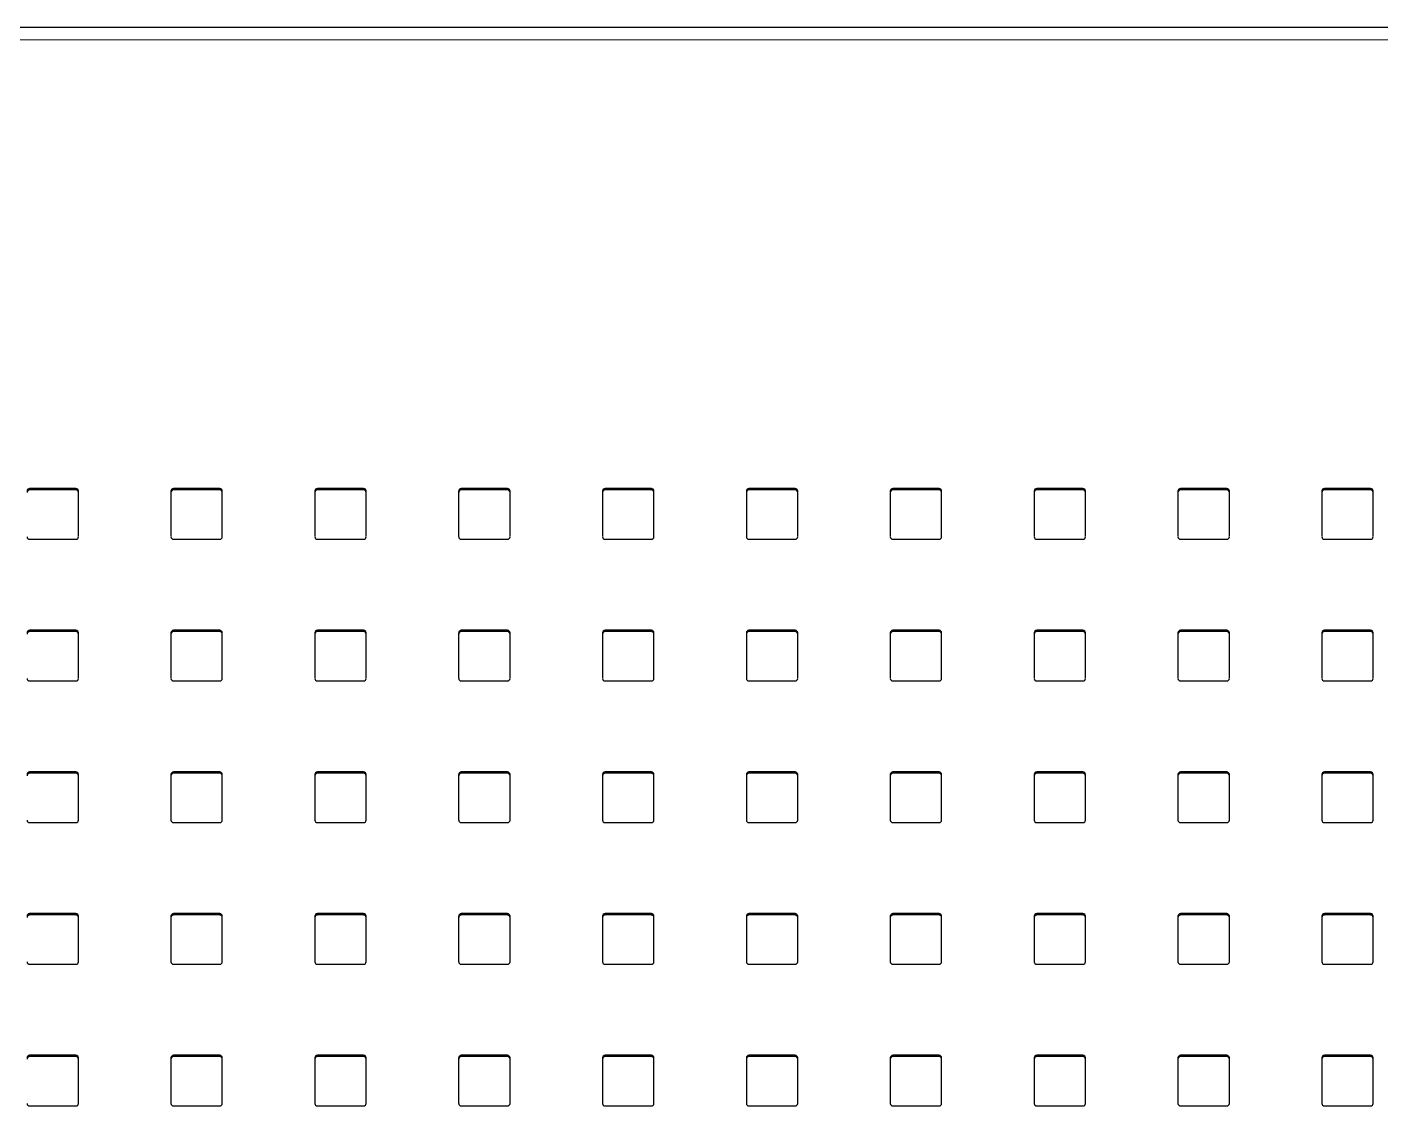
# Model space of a CAD drawing. Header units: millimetres. Extents: x -218071 to -203542, y 15363 to 51382.
# Drawn here: x -217641.41 to -217615.06, y 50977.39 to 50998.39 of the extents above; entities that cross this region are included whole.
import ezdxf

# ---------------------------------------------------------------- set-up
doc = ezdxf.new("R2010")
doc.units = ezdxf.units.MM
doc.header["$LTSCALE"] = 4
doc.layers.add('TPF-EQUIPEMENT', color=7, linetype='Continuous')

msp = doc.modelspace()

# ---------------------------------------------------------------- linework, layer by layer
at = {"layer": 'TPF-EQUIPEMENT', "color": 7, "linetype": 'Continuous', "lineweight": 25, "transparency": 33554671}
for p, q in [((-217721.206, 50998.392), (-217527.006, 50998.392)), ((-217640.456, 50989.41), (-217641.356, 50989.41)), ((-217640.456, 50989.383), (-217641.356, 50989.383)), ((-217640.406, 50988.474), (-217640.406, 50989.36)), ((-217638.606, 50989.36), (-217638.606, 50988.474)), ((-217637.656, 50989.41), (-217638.556, 50989.41)), ((-217637.656, 50989.383), (-217638.556, 50989.383)), ((-217637.606, 50988.474), (-217637.606, 50989.36)), ((-217635.806, 50989.36), (-217635.806, 50988.474)), ((-217634.856, 50989.41), (-217635.756, 50989.41)), ((-217634.856, 50989.383), (-217635.756, 50989.383)), ((-217634.806, 50988.474), (-217634.806, 50989.36)), ((-217633.006, 50989.36), (-217633.006, 50988.474)), ((-217632.056, 50989.41), (-217632.956, 50989.41)), ((-217632.056, 50989.383), (-217632.956, 50989.383)), ((-217632.006, 50988.474), (-217632.006, 50989.36)), ((-217630.206, 50989.36), (-217630.206, 50988.474)), ((-217629.256, 50989.41), (-217630.156, 50989.41)), ((-217629.256, 50989.383), (-217630.156, 50989.383)), ((-217629.206, 50988.474), (-217629.206, 50989.36)), ((-217627.406, 50989.36), (-217627.406, 50988.474)), ((-217626.456, 50989.41), (-217627.356, 50989.41)), ((-217626.456, 50989.383), (-217627.356, 50989.383)), ((-217626.406, 50988.474), (-217626.406, 50989.36)), ((-217624.606, 50989.36), (-217624.606, 50988.474)), ((-217623.656, 50989.41), (-217624.556, 50989.41)), ((-217623.656, 50989.383), (-217624.556, 50989.383)), ((-217623.606, 50988.474), (-217623.606, 50989.36)), ((-217621.806, 50989.36), (-217621.806, 50988.474)), ((-217620.856, 50989.41), (-217621.756, 50989.41)), ((-217620.856, 50989.383), (-217621.756, 50989.383)), ((-217620.806, 50988.474), (-217620.806, 50989.36)), ((-217619.006, 50989.36), (-217619.006, 50988.474)), ((-217618.056, 50989.41), (-217618.956, 50989.41)), ((-217618.056, 50989.383), (-217618.956, 50989.383)), ((-217618.006, 50988.474), (-217618.006, 50989.36)), ((-217616.206, 50989.36), (-217616.206, 50988.474)), ((-217615.256, 50989.41), (-217616.156, 50989.41)), ((-217615.256, 50989.383), (-217616.156, 50989.383)), ((-217615.206, 50988.474), (-217615.206, 50989.36)), ((-217641.356, 50988.425), (-217640.456, 50988.425)), ((-217638.556, 50988.425), (-217637.656, 50988.425)), ((-217635.756, 50988.425), (-217634.856, 50988.425)), ((-217632.956, 50988.425), (-217632.056, 50988.425)), ((-217630.156, 50988.425), (-217629.256, 50988.425)), ((-217627.356, 50988.425), (-217626.456, 50988.425)), ((-217624.556, 50988.425), (-217623.656, 50988.425)), ((-217621.756, 50988.425), (-217620.856, 50988.425)), ((-217618.956, 50988.425), (-217618.056, 50988.425)), ((-217616.156, 50988.425), (-217615.256, 50988.425)), ((-217640.456, 50986.652), (-217641.356, 50986.652)), ((-217640.456, 50986.626), (-217641.356, 50986.626)), ((-217640.406, 50985.717), (-217640.406, 50986.603)), ((-217638.606, 50986.603), (-217638.606, 50985.717)), ((-217637.656, 50986.652), (-217638.556, 50986.652)), ((-217637.656, 50986.626), (-217638.556, 50986.626)), ((-217637.606, 50985.717), (-217637.606, 50986.603)), ((-217635.806, 50986.603), (-217635.806, 50985.717)), ((-217634.856, 50986.652), (-217635.756, 50986.652)), ((-217634.856, 50986.626), (-217635.756, 50986.626)), ((-217634.806, 50985.717), (-217634.806, 50986.603)), ((-217633.006, 50986.603), (-217633.006, 50985.717)), ((-217632.056, 50986.652), (-217632.956, 50986.652)), ((-217632.056, 50986.626), (-217632.956, 50986.626)), ((-217632.006, 50985.717), (-217632.006, 50986.603)), ((-217630.206, 50986.603), (-217630.206, 50985.717)), ((-217629.256, 50986.652), (-217630.156, 50986.652)), ((-217629.256, 50986.626), (-217630.156, 50986.626)), ((-217629.206, 50985.717), (-217629.206, 50986.603)), ((-217627.406, 50986.603), (-217627.406, 50985.717)), ((-217626.456, 50986.652), (-217627.356, 50986.652)), ((-217626.456, 50986.626), (-217627.356, 50986.626)), ((-217626.406, 50985.717), (-217626.406, 50986.603)), ((-217624.606, 50986.603), (-217624.606, 50985.717)), ((-217623.656, 50986.652), (-217624.556, 50986.652)), ((-217623.656, 50986.626), (-217624.556, 50986.626)), ((-217623.606, 50985.717), (-217623.606, 50986.603)), ((-217621.806, 50986.603), (-217621.806, 50985.717)), ((-217620.856, 50986.652), (-217621.756, 50986.652)), ((-217620.856, 50986.626), (-217621.756, 50986.626)), ((-217620.806, 50985.717), (-217620.806, 50986.603)), ((-217619.006, 50986.603), (-217619.006, 50985.717)), ((-217618.056, 50986.652), (-217618.956, 50986.652)), ((-217618.056, 50986.626), (-217618.956, 50986.626)), ((-217618.006, 50985.717), (-217618.006, 50986.603)), ((-217616.206, 50986.603), (-217616.206, 50985.717)), ((-217615.256, 50986.652), (-217616.156, 50986.652)), ((-217615.256, 50986.626), (-217616.156, 50986.626)), ((-217615.206, 50985.717), (-217615.206, 50986.603)), ((-217641.356, 50985.667), (-217640.456, 50985.667)), ((-217638.556, 50985.667), (-217637.656, 50985.667)), ((-217635.756, 50985.667), (-217634.856, 50985.667)), ((-217632.956, 50985.667), (-217632.056, 50985.667)), ((-217630.156, 50985.667), (-217629.256, 50985.667)), ((-217627.356, 50985.667), (-217626.456, 50985.667)), ((-217624.556, 50985.667), (-217623.656, 50985.667)), ((-217621.756, 50985.667), (-217620.856, 50985.667)), ((-217618.956, 50985.667), (-217618.056, 50985.667)), ((-217616.156, 50985.667), (-217615.256, 50985.667)), ((-217640.456, 50983.895), (-217641.356, 50983.895)), ((-217640.456, 50983.869), (-217641.356, 50983.869)), ((-217640.406, 50982.959), (-217640.406, 50983.845)), ((-217638.606, 50983.845), (-217638.606, 50982.959)), ((-217637.656, 50983.895), (-217638.556, 50983.895)), ((-217637.656, 50983.869), (-217638.556, 50983.869)), ((-217637.606, 50982.959), (-217637.606, 50983.845)), ((-217635.806, 50983.845), (-217635.806, 50982.959)), ((-217634.856, 50983.895), (-217635.756, 50983.895)), ((-217634.856, 50983.869), (-217635.756, 50983.869)), ((-217634.806, 50982.959), (-217634.806, 50983.845)), ((-217633.006, 50983.845), (-217633.006, 50982.959)), ((-217632.056, 50983.895), (-217632.956, 50983.895)), ((-217632.056, 50983.869), (-217632.956, 50983.869)), ((-217632.006, 50982.959), (-217632.006, 50983.845)), ((-217630.206, 50983.845), (-217630.206, 50982.959)), ((-217629.256, 50983.895), (-217630.156, 50983.895)), ((-217629.256, 50983.869), (-217630.156, 50983.869)), ((-217629.206, 50982.959), (-217629.206, 50983.845)), ((-217627.406, 50983.845), (-217627.406, 50982.959)), ((-217626.456, 50983.895), (-217627.356, 50983.895)), ((-217626.456, 50983.869), (-217627.356, 50983.869)), ((-217626.406, 50982.959), (-217626.406, 50983.845)), ((-217624.606, 50983.845), (-217624.606, 50982.959)), ((-217623.656, 50983.895), (-217624.556, 50983.895)), ((-217623.656, 50983.869), (-217624.556, 50983.869)), ((-217623.606, 50982.959), (-217623.606, 50983.845)), ((-217621.806, 50983.845), (-217621.806, 50982.959)), ((-217620.856, 50983.895), (-217621.756, 50983.895)), ((-217620.856, 50983.869), (-217621.756, 50983.869)), ((-217620.806, 50982.959), (-217620.806, 50983.845)), ((-217619.006, 50983.845), (-217619.006, 50982.959)), ((-217618.056, 50983.895), (-217618.956, 50983.895)), ((-217618.056, 50983.869), (-217618.956, 50983.869)), ((-217618.006, 50982.959), (-217618.006, 50983.845)), ((-217616.206, 50983.845), (-217616.206, 50982.959)), ((-217615.256, 50983.895), (-217616.156, 50983.895)), ((-217615.256, 50983.869), (-217616.156, 50983.869)), ((-217615.206, 50982.959), (-217615.206, 50983.845)), ((-217641.356, 50982.91), (-217640.456, 50982.91)), ((-217638.556, 50982.91), (-217637.656, 50982.91)), ((-217635.756, 50982.91), (-217634.856, 50982.91)), ((-217632.956, 50982.91), (-217632.056, 50982.91)), ((-217630.156, 50982.91), (-217629.256, 50982.91)), ((-217627.356, 50982.91), (-217626.456, 50982.91)), ((-217624.556, 50982.91), (-217623.656, 50982.91)), ((-217621.756, 50982.91), (-217620.856, 50982.91)), ((-217618.956, 50982.91), (-217618.056, 50982.91)), ((-217616.156, 50982.91), (-217615.256, 50982.91)), ((-217640.456, 50981.137), (-217641.356, 50981.137)), ((-217640.456, 50981.111), (-217641.356, 50981.111)), ((-217640.406, 50980.202), (-217640.406, 50981.088)), ((-217638.606, 50981.088), (-217638.606, 50980.202)), ((-217637.656, 50981.137), (-217638.556, 50981.137)), ((-217637.656, 50981.111), (-217638.556, 50981.111)), ((-217637.606, 50980.202), (-217637.606, 50981.088)), ((-217635.806, 50981.088), (-217635.806, 50980.202)), ((-217634.856, 50981.137), (-217635.756, 50981.137)), ((-217634.856, 50981.111), (-217635.756, 50981.111)), ((-217634.806, 50980.202), (-217634.806, 50981.088)), ((-217633.006, 50981.088), (-217633.006, 50980.202)), ((-217632.056, 50981.137), (-217632.956, 50981.137)), ((-217632.056, 50981.111), (-217632.956, 50981.111)), ((-217632.006, 50980.202), (-217632.006, 50981.088)), ((-217630.206, 50981.088), (-217630.206, 50980.202)), ((-217629.256, 50981.137), (-217630.156, 50981.137)), ((-217629.256, 50981.111), (-217630.156, 50981.111)), ((-217629.206, 50980.202), (-217629.206, 50981.088)), ((-217627.406, 50981.088), (-217627.406, 50980.202)), ((-217626.456, 50981.137), (-217627.356, 50981.137)), ((-217626.456, 50981.111), (-217627.356, 50981.111)), ((-217626.406, 50980.202), (-217626.406, 50981.088)), ((-217624.606, 50981.088), (-217624.606, 50980.202)), ((-217623.656, 50981.137), (-217624.556, 50981.137)), ((-217623.656, 50981.111), (-217624.556, 50981.111)), ((-217623.606, 50980.202), (-217623.606, 50981.088)), ((-217621.806, 50981.088), (-217621.806, 50980.202)), ((-217620.856, 50981.137), (-217621.756, 50981.137)), ((-217620.856, 50981.111), (-217621.756, 50981.111)), ((-217620.806, 50980.202), (-217620.806, 50981.088)), ((-217619.006, 50981.088), (-217619.006, 50980.202)), ((-217618.056, 50981.137), (-217618.956, 50981.137)), ((-217618.056, 50981.111), (-217618.956, 50981.111)), ((-217618.006, 50980.202), (-217618.006, 50981.088)), ((-217616.206, 50981.088), (-217616.206, 50980.202)), ((-217615.256, 50981.137), (-217616.156, 50981.137)), ((-217615.256, 50981.111), (-217616.156, 50981.111)), ((-217615.206, 50980.202), (-217615.206, 50981.088)), ((-217641.356, 50980.152), (-217640.456, 50980.152)), ((-217638.556, 50980.152), (-217637.656, 50980.152)), ((-217635.756, 50980.152), (-217634.856, 50980.152)), ((-217632.956, 50980.152), (-217632.056, 50980.152)), ((-217630.156, 50980.152), (-217629.256, 50980.152)), ((-217627.356, 50980.152), (-217626.456, 50980.152)), ((-217624.556, 50980.152), (-217623.656, 50980.152)), ((-217621.756, 50980.152), (-217620.856, 50980.152)), ((-217618.956, 50980.152), (-217618.056, 50980.152)), ((-217616.156, 50980.152), (-217615.256, 50980.152)), ((-217640.456, 50978.38), (-217641.356, 50978.38)), ((-217640.456, 50978.354), (-217641.356, 50978.354)), ((-217640.406, 50977.444), (-217640.406, 50978.33)), ((-217638.606, 50978.33), (-217638.606, 50977.444)), ((-217637.656, 50978.38), (-217638.556, 50978.38)), ((-217637.656, 50978.354), (-217638.556, 50978.354)), ((-217637.606, 50977.444), (-217637.606, 50978.33)), ((-217635.806, 50978.33), (-217635.806, 50977.444)), ((-217634.856, 50978.38), (-217635.756, 50978.38)), ((-217634.856, 50978.354), (-217635.756, 50978.354)), ((-217634.806, 50977.444), (-217634.806, 50978.33)), ((-217633.006, 50978.33), (-217633.006, 50977.444)), ((-217632.056, 50978.38), (-217632.956, 50978.38)), ((-217632.056, 50978.354), (-217632.956, 50978.354)), ((-217632.006, 50977.444), (-217632.006, 50978.33)), ((-217630.206, 50978.33), (-217630.206, 50977.444)), ((-217629.256, 50978.38), (-217630.156, 50978.38)), ((-217629.256, 50978.354), (-217630.156, 50978.354)), ((-217629.206, 50977.444), (-217629.206, 50978.33)), ((-217627.406, 50978.33), (-217627.406, 50977.444)), ((-217626.456, 50978.38), (-217627.356, 50978.38)), ((-217626.456, 50978.354), (-217627.356, 50978.354)), ((-217626.406, 50977.444), (-217626.406, 50978.33)), ((-217624.606, 50978.33), (-217624.606, 50977.444)), ((-217623.656, 50978.38), (-217624.556, 50978.38)), ((-217623.656, 50978.354), (-217624.556, 50978.354)), ((-217623.606, 50977.444), (-217623.606, 50978.33)), ((-217621.806, 50978.33), (-217621.806, 50977.444)), ((-217620.856, 50978.38), (-217621.756, 50978.38)), ((-217620.856, 50978.354), (-217621.756, 50978.354)), ((-217620.806, 50977.444), (-217620.806, 50978.33)), ((-217619.006, 50978.33), (-217619.006, 50977.444)), ((-217618.056, 50978.38), (-217618.956, 50978.38)), ((-217618.056, 50978.354), (-217618.956, 50978.354)), ((-217618.006, 50977.444), (-217618.006, 50978.33)), ((-217616.206, 50978.33), (-217616.206, 50977.444)), ((-217615.256, 50978.38), (-217616.156, 50978.38)), ((-217615.256, 50978.354), (-217616.156, 50978.354)), ((-217615.206, 50977.444), (-217615.206, 50978.33)), ((-217641.356, 50977.395), (-217640.456, 50977.395)), ((-217638.556, 50977.395), (-217637.656, 50977.395)), ((-217635.756, 50977.395), (-217634.856, 50977.395)), ((-217632.956, 50977.395), (-217632.056, 50977.395)), ((-217630.156, 50977.395), (-217629.256, 50977.395)), ((-217627.356, 50977.395), (-217626.456, 50977.395)), ((-217624.556, 50977.395), (-217623.656, 50977.395)), ((-217621.756, 50977.395), (-217620.856, 50977.395)), ((-217618.956, 50977.395), (-217618.056, 50977.395)), ((-217616.156, 50977.395), (-217615.256, 50977.395))]:
    msp.add_line(p, q, dxfattribs=at)
at = {"layer": 'TPF-EQUIPEMENT', "color": 8, "linetype": 'Continuous', "lineweight": 18, "transparency": 33554671}
for p, q in [((-217721.206, 50998.144), (-217527.006, 50998.144)), ((-217641.356, 50989.383), (-217641.356, 50989.41)), ((-217640.456, 50989.383), (-217640.456, 50989.41)), ((-217638.556, 50989.383), (-217638.556, 50989.41)), ((-217637.656, 50989.383), (-217637.656, 50989.41)), ((-217635.756, 50989.383), (-217635.756, 50989.41)), ((-217634.856, 50989.383), (-217634.856, 50989.41)), ((-217632.956, 50989.383), (-217632.956, 50989.41)), ((-217632.056, 50989.383), (-217632.056, 50989.41)), ((-217630.156, 50989.383), (-217630.156, 50989.41)), ((-217629.256, 50989.383), (-217629.256, 50989.41)), ((-217627.356, 50989.383), (-217627.356, 50989.41)), ((-217626.456, 50989.383), (-217626.456, 50989.41)), ((-217624.556, 50989.383), (-217624.556, 50989.41)), ((-217623.656, 50989.383), (-217623.656, 50989.41)), ((-217621.756, 50989.383), (-217621.756, 50989.41)), ((-217620.856, 50989.383), (-217620.856, 50989.41)), ((-217618.956, 50989.383), (-217618.956, 50989.41)), ((-217618.056, 50989.383), (-217618.056, 50989.41)), ((-217616.156, 50989.383), (-217616.156, 50989.41)), ((-217615.256, 50989.383), (-217615.256, 50989.41)), ((-217641.356, 50986.626), (-217641.356, 50986.652)), ((-217640.456, 50986.626), (-217640.456, 50986.652)), ((-217638.556, 50986.626), (-217638.556, 50986.652)), ((-217637.656, 50986.626), (-217637.656, 50986.652)), ((-217635.756, 50986.626), (-217635.756, 50986.652)), ((-217634.856, 50986.626), (-217634.856, 50986.652)), ((-217632.956, 50986.626), (-217632.956, 50986.652)), ((-217632.056, 50986.626), (-217632.056, 50986.652)), ((-217630.156, 50986.626), (-217630.156, 50986.652)), ((-217629.256, 50986.626), (-217629.256, 50986.652)), ((-217627.356, 50986.626), (-217627.356, 50986.652)), ((-217626.456, 50986.626), (-217626.456, 50986.652)), ((-217624.556, 50986.626), (-217624.556, 50986.652)), ((-217623.656, 50986.626), (-217623.656, 50986.652)), ((-217621.756, 50986.626), (-217621.756, 50986.652)), ((-217620.856, 50986.626), (-217620.856, 50986.652)), ((-217618.956, 50986.626), (-217618.956, 50986.652)), ((-217618.056, 50986.626), (-217618.056, 50986.652)), ((-217616.156, 50986.626), (-217616.156, 50986.652)), ((-217615.256, 50986.626), (-217615.256, 50986.652)), ((-217641.356, 50983.869), (-217641.356, 50983.895)), ((-217640.456, 50983.869), (-217640.456, 50983.895)), ((-217638.556, 50983.869), (-217638.556, 50983.895)), ((-217637.656, 50983.869), (-217637.656, 50983.895)), ((-217635.756, 50983.869), (-217635.756, 50983.895)), ((-217634.856, 50983.869), (-217634.856, 50983.895)), ((-217632.956, 50983.869), (-217632.956, 50983.895)), ((-217632.056, 50983.869), (-217632.056, 50983.895)), ((-217630.156, 50983.869), (-217630.156, 50983.895)), ((-217629.256, 50983.869), (-217629.256, 50983.895)), ((-217627.356, 50983.869), (-217627.356, 50983.895)), ((-217626.456, 50983.869), (-217626.456, 50983.895)), ((-217624.556, 50983.869), (-217624.556, 50983.895)), ((-217623.656, 50983.869), (-217623.656, 50983.895)), ((-217621.756, 50983.869), (-217621.756, 50983.895)), ((-217620.856, 50983.869), (-217620.856, 50983.895)), ((-217618.956, 50983.869), (-217618.956, 50983.895)), ((-217618.056, 50983.869), (-217618.056, 50983.895)), ((-217616.156, 50983.869), (-217616.156, 50983.895)), ((-217615.256, 50983.869), (-217615.256, 50983.895)), ((-217641.356, 50981.111), (-217641.356, 50981.137)), ((-217640.456, 50981.111), (-217640.456, 50981.137)), ((-217638.556, 50981.111), (-217638.556, 50981.137)), ((-217637.656, 50981.111), (-217637.656, 50981.137)), ((-217635.756, 50981.111), (-217635.756, 50981.137)), ((-217634.856, 50981.111), (-217634.856, 50981.137)), ((-217632.956, 50981.111), (-217632.956, 50981.137)), ((-217632.056, 50981.111), (-217632.056, 50981.137)), ((-217630.156, 50981.111), (-217630.156, 50981.137)), ((-217629.256, 50981.111), (-217629.256, 50981.137)), ((-217627.356, 50981.111), (-217627.356, 50981.137)), ((-217626.456, 50981.111), (-217626.456, 50981.137)), ((-217624.556, 50981.111), (-217624.556, 50981.137)), ((-217623.656, 50981.111), (-217623.656, 50981.137)), ((-217621.756, 50981.111), (-217621.756, 50981.137)), ((-217620.856, 50981.111), (-217620.856, 50981.137)), ((-217618.956, 50981.111), (-217618.956, 50981.137)), ((-217618.056, 50981.111), (-217618.056, 50981.137)), ((-217616.156, 50981.111), (-217616.156, 50981.137)), ((-217615.256, 50981.111), (-217615.256, 50981.137)), ((-217641.356, 50978.354), (-217641.356, 50978.38)), ((-217640.456, 50978.354), (-217640.456, 50978.38)), ((-217638.556, 50978.354), (-217638.556, 50978.38)), ((-217637.656, 50978.354), (-217637.656, 50978.38)), ((-217635.756, 50978.354), (-217635.756, 50978.38)), ((-217634.856, 50978.354), (-217634.856, 50978.38)), ((-217632.956, 50978.354), (-217632.956, 50978.38)), ((-217632.056, 50978.354), (-217632.056, 50978.38)), ((-217630.156, 50978.354), (-217630.156, 50978.38)), ((-217629.256, 50978.354), (-217629.256, 50978.38)), ((-217627.356, 50978.354), (-217627.356, 50978.38)), ((-217626.456, 50978.354), (-217626.456, 50978.38)), ((-217624.556, 50978.354), (-217624.556, 50978.38)), ((-217623.656, 50978.354), (-217623.656, 50978.38)), ((-217621.756, 50978.354), (-217621.756, 50978.38)), ((-217620.856, 50978.354), (-217620.856, 50978.38)), ((-217618.956, 50978.354), (-217618.956, 50978.38)), ((-217618.056, 50978.354), (-217618.056, 50978.38)), ((-217616.156, 50978.354), (-217616.156, 50978.38)), ((-217615.256, 50978.354), (-217615.256, 50978.38))]:
    msp.add_line(p, q, dxfattribs=at)
at = {"layer": 'TPF-EQUIPEMENT', "color": 7, "linetype": 'Continuous', "lineweight": 25, "transparency": 33554671}
for centre, start, end in [((-217641.356, 50989.36), 89.5648, 179.5581), ((-217641.356, 50989.334), 89.5648, 179.5581), ((-217640.456, 50989.36), 0.4419, 90.4352), ((-217640.456, 50989.334), 0.4419, 90.4352), ((-217638.556, 50989.36), 89.5648, 179.5581), ((-217638.556, 50989.334), 89.5648, 179.5581), ((-217637.656, 50989.36), 0.4419, 90.4352), ((-217637.656, 50989.334), 0.4419, 90.4352), ((-217635.756, 50989.36), 89.5648, 179.5581), ((-217635.756, 50989.334), 89.5648, 179.5581), ((-217634.856, 50989.36), 0.4419, 90.4352), ((-217634.856, 50989.334), 0.4419, 90.4352), ((-217632.956, 50989.36), 89.5648, 179.5581), ((-217632.956, 50989.334), 89.5648, 179.5581), ((-217632.056, 50989.36), 0.4419, 90.4352), ((-217632.056, 50989.334), 0.4419, 90.4352), ((-217630.156, 50989.36), 89.5648, 179.5581), ((-217630.156, 50989.334), 89.5648, 179.5581), ((-217629.256, 50989.36), 0.4419, 90.4352), ((-217629.256, 50989.334), 0.4419, 90.4352), ((-217627.356, 50989.36), 89.5648, 179.5581), ((-217627.356, 50989.334), 89.5648, 179.5581), ((-217626.456, 50989.36), 0.4419, 90.4352), ((-217626.456, 50989.334), 0.4419, 90.4352), ((-217624.556, 50989.36), 89.5648, 179.5581), ((-217624.556, 50989.334), 89.5648, 179.5581), ((-217623.656, 50989.36), 0.4419, 90.4352), ((-217623.656, 50989.334), 0.4419, 90.4352), ((-217621.756, 50989.36), 89.5648, 179.5581), ((-217621.756, 50989.334), 89.5648, 179.5581), ((-217620.856, 50989.36), 0.4419, 90.4352), ((-217620.856, 50989.334), 0.4419, 90.4352), ((-217618.956, 50989.36), 89.5648, 179.5581), ((-217618.956, 50989.334), 89.5648, 179.5581), ((-217618.056, 50989.36), 0.4419, 90.4352), ((-217618.056, 50989.334), 0.4419, 90.4352), ((-217616.156, 50989.36), 89.5648, 179.5581), ((-217616.156, 50989.334), 89.5648, 179.5581), ((-217615.256, 50989.36), 0.4419, 90.4352), ((-217615.256, 50989.334), 0.4419, 90.4352), ((-217641.356, 50988.474), 180.4419, 270.4352), ((-217640.456, 50988.474), 269.5648, 359.5581), ((-217638.556, 50988.474), 180.4419, 270.4352), ((-217637.656, 50988.474), 269.5648, 359.5581), ((-217635.756, 50988.474), 180.4419, 270.4352), ((-217634.856, 50988.474), 269.5648, 359.5581), ((-217632.956, 50988.474), 180.4419, 270.4352), ((-217632.056, 50988.474), 269.5648, 359.5581), ((-217630.156, 50988.474), 180.4419, 270.4352), ((-217629.256, 50988.474), 269.5648, 359.5581), ((-217627.356, 50988.474), 180.4419, 270.4352), ((-217626.456, 50988.474), 269.5648, 359.5581), ((-217624.556, 50988.474), 180.4419, 270.4352), ((-217623.656, 50988.474), 269.5648, 359.5581), ((-217621.756, 50988.474), 180.4419, 270.4352), ((-217620.856, 50988.474), 269.5648, 359.5581), ((-217618.956, 50988.474), 180.4419, 270.4352), ((-217618.056, 50988.474), 269.5648, 359.5581), ((-217616.156, 50988.474), 180.4419, 270.4352), ((-217615.256, 50988.474), 269.5648, 359.5581), ((-217641.356, 50986.602), 89.5648, 179.5581), ((-217641.356, 50986.576), 89.5648, 179.5581), ((-217640.456, 50986.602), 0.4419, 90.4352), ((-217640.456, 50986.576), 0.4419, 90.4352), ((-217638.556, 50986.602), 89.5648, 179.5581), ((-217638.556, 50986.576), 89.5648, 179.5581), ((-217637.656, 50986.602), 0.4419, 90.4352), ((-217637.656, 50986.576), 0.4419, 90.4352), ((-217635.756, 50986.602), 89.5648, 179.5581), ((-217635.756, 50986.576), 89.5648, 179.5581), ((-217634.856, 50986.602), 0.4419, 90.4352), ((-217634.856, 50986.576), 0.4419, 90.4352), ((-217632.956, 50986.602), 89.5648, 179.5581), ((-217632.956, 50986.576), 89.5648, 179.5581), ((-217632.056, 50986.602), 0.4419, 90.4352), ((-217632.056, 50986.576), 0.4419, 90.4352), ((-217630.156, 50986.602), 89.5648, 179.5581), ((-217630.156, 50986.576), 89.5648, 179.5581), ((-217629.256, 50986.602), 0.4419, 90.4352), ((-217629.256, 50986.576), 0.4419, 90.4352), ((-217627.356, 50986.602), 89.5648, 179.5581), ((-217627.356, 50986.576), 89.5648, 179.5581), ((-217626.456, 50986.602), 0.4419, 90.4352), ((-217626.456, 50986.576), 0.4419, 90.4352), ((-217624.556, 50986.602), 89.5648, 179.5581), ((-217624.556, 50986.576), 89.5648, 179.5581), ((-217623.656, 50986.602), 0.4419, 90.4352), ((-217623.656, 50986.576), 0.4419, 90.4352), ((-217621.756, 50986.602), 89.5648, 179.5581), ((-217621.756, 50986.576), 89.5648, 179.5581), ((-217620.856, 50986.602), 0.4419, 90.4352), ((-217620.856, 50986.576), 0.4419, 90.4352), ((-217618.956, 50986.602), 89.5648, 179.5581), ((-217618.956, 50986.576), 89.5648, 179.5581), ((-217618.056, 50986.602), 0.4419, 90.4352), ((-217618.056, 50986.576), 0.4419, 90.4352), ((-217616.156, 50986.602), 89.5648, 179.5581), ((-217616.156, 50986.576), 89.5648, 179.5581), ((-217615.256, 50986.602), 0.4419, 90.4352), ((-217615.256, 50986.576), 0.4419, 90.4352), ((-217641.356, 50985.717), 180.4419, 270.4352), ((-217640.456, 50985.717), 269.5648, 359.5581), ((-217638.556, 50985.717), 180.4419, 270.4352), ((-217637.656, 50985.717), 269.5648, 359.5581), ((-217635.756, 50985.717), 180.4419, 270.4352), ((-217634.856, 50985.717), 269.5648, 359.5581), ((-217632.956, 50985.717), 180.4419, 270.4352), ((-217632.056, 50985.717), 269.5648, 359.5581), ((-217630.156, 50985.717), 180.4419, 270.4352), ((-217629.256, 50985.717), 269.5648, 359.5581), ((-217627.356, 50985.717), 180.4419, 270.4352), ((-217626.456, 50985.717), 269.5648, 359.5581), ((-217624.556, 50985.717), 180.4419, 270.4352), ((-217623.656, 50985.717), 269.5648, 359.5581), ((-217621.756, 50985.717), 180.4419, 270.4352), ((-217620.856, 50985.717), 269.5648, 359.5581), ((-217618.956, 50985.717), 180.4419, 270.4352), ((-217618.056, 50985.717), 269.5648, 359.5581), ((-217616.156, 50985.717), 180.4419, 270.4352), ((-217615.256, 50985.717), 269.5648, 359.5581), ((-217641.356, 50983.845), 89.5648, 179.5581), ((-217641.356, 50983.819), 89.5648, 179.5581), ((-217640.456, 50983.845), 0.4419, 90.4352), ((-217640.456, 50983.819), 0.4419, 90.4352), ((-217638.556, 50983.845), 89.5648, 179.5581), ((-217638.556, 50983.819), 89.5648, 179.5581), ((-217637.656, 50983.845), 0.4419, 90.4352), ((-217637.656, 50983.819), 0.4419, 90.4352), ((-217635.756, 50983.845), 89.5648, 179.5581), ((-217635.756, 50983.819), 89.5648, 179.5581), ((-217634.856, 50983.845), 0.4419, 90.4352), ((-217634.856, 50983.819), 0.4419, 90.4352), ((-217632.956, 50983.845), 89.5648, 179.5581), ((-217632.956, 50983.819), 89.5648, 179.5581), ((-217632.056, 50983.845), 0.4419, 90.4352), ((-217632.056, 50983.819), 0.4419, 90.4352), ((-217630.156, 50983.845), 89.5648, 179.5581), ((-217630.156, 50983.819), 89.5648, 179.5581), ((-217629.256, 50983.845), 0.4419, 90.4352), ((-217629.256, 50983.819), 0.4419, 90.4352), ((-217627.356, 50983.845), 89.5648, 179.5581), ((-217627.356, 50983.819), 89.5648, 179.5581), ((-217626.456, 50983.845), 0.4419, 90.4352), ((-217626.456, 50983.819), 0.4419, 90.4352), ((-217624.556, 50983.845), 89.5648, 179.5581), ((-217624.556, 50983.819), 89.5648, 179.5581), ((-217623.656, 50983.845), 0.4419, 90.4352), ((-217623.656, 50983.819), 0.4419, 90.4352), ((-217621.756, 50983.845), 89.5648, 179.5581), ((-217621.756, 50983.819), 89.5648, 179.5581), ((-217620.856, 50983.845), 0.4419, 90.4352), ((-217620.856, 50983.819), 0.4419, 90.4352), ((-217618.956, 50983.845), 89.5648, 179.5581), ((-217618.956, 50983.819), 89.5648, 179.5581), ((-217618.056, 50983.845), 0.4419, 90.4352), ((-217618.056, 50983.819), 0.4419, 90.4352), ((-217616.156, 50983.845), 89.5648, 179.5581), ((-217616.156, 50983.819), 89.5648, 179.5581), ((-217615.256, 50983.845), 0.4419, 90.4352), ((-217615.256, 50983.819), 0.4419, 90.4352), ((-217641.356, 50982.959), 180.4419, 270.4352), ((-217640.456, 50982.959), 269.5648, 359.5581), ((-217638.556, 50982.959), 180.4419, 270.4352), ((-217637.656, 50982.959), 269.5648, 359.5581), ((-217635.756, 50982.959), 180.4419, 270.4352), ((-217634.856, 50982.959), 269.5648, 359.5581), ((-217632.956, 50982.959), 180.4419, 270.4352), ((-217632.056, 50982.959), 269.5648, 359.5581), ((-217630.156, 50982.959), 180.4419, 270.4352), ((-217629.256, 50982.959), 269.5648, 359.5581), ((-217627.356, 50982.959), 180.4419, 270.4352), ((-217626.456, 50982.959), 269.5648, 359.5581), ((-217624.556, 50982.959), 180.4419, 270.4352), ((-217623.656, 50982.959), 269.5648, 359.5581), ((-217621.756, 50982.959), 180.4419, 270.4352), ((-217620.856, 50982.959), 269.5648, 359.5581), ((-217618.956, 50982.959), 180.4419, 270.4352), ((-217618.056, 50982.959), 269.5648, 359.5581), ((-217616.156, 50982.959), 180.4419, 270.4352), ((-217615.256, 50982.959), 269.5648, 359.5581), ((-217641.356, 50981.088), 89.5648, 179.5581), ((-217641.356, 50981.061), 89.5648, 179.5581), ((-217640.456, 50981.088), 0.4419, 90.4352), ((-217640.456, 50981.061), 0.4419, 90.4352), ((-217638.556, 50981.088), 89.5648, 179.5581), ((-217638.556, 50981.061), 89.5648, 179.5581), ((-217637.656, 50981.088), 0.4419, 90.4352), ((-217637.656, 50981.061), 0.4419, 90.4352), ((-217635.756, 50981.088), 89.5648, 179.5581), ((-217635.756, 50981.061), 89.5648, 179.5581), ((-217634.856, 50981.088), 0.4419, 90.4352), ((-217634.856, 50981.061), 0.4419, 90.4352), ((-217632.956, 50981.088), 89.5648, 179.5581), ((-217632.956, 50981.061), 89.5648, 179.5581), ((-217632.056, 50981.088), 0.4419, 90.4352), ((-217632.056, 50981.061), 0.4419, 90.4352), ((-217630.156, 50981.088), 89.5648, 179.5581), ((-217630.156, 50981.061), 89.5648, 179.5581), ((-217629.256, 50981.088), 0.4419, 90.4352), ((-217629.256, 50981.061), 0.4419, 90.4352), ((-217627.356, 50981.088), 89.5648, 179.5581), ((-217627.356, 50981.061), 89.5648, 179.5581), ((-217626.456, 50981.088), 0.4419, 90.4352), ((-217626.456, 50981.061), 0.4419, 90.4352), ((-217624.556, 50981.088), 89.5648, 179.5581), ((-217624.556, 50981.061), 89.5648, 179.5581), ((-217623.656, 50981.088), 0.4419, 90.4352), ((-217623.656, 50981.061), 0.4419, 90.4352), ((-217621.756, 50981.088), 89.5648, 179.5581), ((-217621.756, 50981.061), 89.5648, 179.5581), ((-217620.856, 50981.088), 0.4419, 90.4352), ((-217620.856, 50981.061), 0.4419, 90.4352), ((-217618.956, 50981.088), 89.5648, 179.5581), ((-217618.956, 50981.061), 89.5648, 179.5581), ((-217618.056, 50981.088), 0.4419, 90.4352), ((-217618.056, 50981.061), 0.4419, 90.4352), ((-217616.156, 50981.088), 89.5648, 179.5581), ((-217616.156, 50981.061), 89.5648, 179.5581), ((-217615.256, 50981.088), 0.4419, 90.4352), ((-217615.256, 50981.061), 0.4419, 90.4352), ((-217641.356, 50980.202), 180.4419, 270.4352), ((-217640.456, 50980.202), 269.5648, 359.5581), ((-217638.556, 50980.202), 180.4419, 270.4352), ((-217637.656, 50980.202), 269.5648, 359.5581), ((-217635.756, 50980.202), 180.4419, 270.4352), ((-217634.856, 50980.202), 269.5648, 359.5581), ((-217632.956, 50980.202), 180.4419, 270.4352), ((-217632.056, 50980.202), 269.5648, 359.5581), ((-217630.156, 50980.202), 180.4419, 270.4352), ((-217629.256, 50980.202), 269.5648, 359.5581), ((-217627.356, 50980.202), 180.4419, 270.4352), ((-217626.456, 50980.202), 269.5648, 359.5581), ((-217624.556, 50980.202), 180.4419, 270.4352), ((-217623.656, 50980.202), 269.5648, 359.5581), ((-217621.756, 50980.202), 180.4419, 270.4352), ((-217620.856, 50980.202), 269.5648, 359.5581), ((-217618.956, 50980.202), 180.4419, 270.4352), ((-217618.056, 50980.202), 269.5648, 359.5581), ((-217616.156, 50980.202), 180.4419, 270.4352), ((-217615.256, 50980.202), 269.5648, 359.5581), ((-217641.356, 50978.33), 89.5648, 179.5581), ((-217641.356, 50978.304), 89.5648, 179.5581), ((-217640.456, 50978.33), 0.4419, 90.4352), ((-217640.456, 50978.304), 0.4419, 90.4352), ((-217638.556, 50978.33), 89.5648, 179.5581), ((-217638.556, 50978.304), 89.5648, 179.5581), ((-217637.656, 50978.33), 0.4419, 90.4352), ((-217637.656, 50978.304), 0.4419, 90.4352), ((-217635.756, 50978.33), 89.5648, 179.5581), ((-217635.756, 50978.304), 89.5648, 179.5581), ((-217634.856, 50978.33), 0.4419, 90.4352), ((-217634.856, 50978.304), 0.4419, 90.4352), ((-217632.956, 50978.33), 89.5648, 179.5581), ((-217632.956, 50978.304), 89.5648, 179.5581), ((-217632.056, 50978.33), 0.4419, 90.4352), ((-217632.056, 50978.304), 0.4419, 90.4352), ((-217630.156, 50978.33), 89.5648, 179.5581), ((-217630.156, 50978.304), 89.5648, 179.5581), ((-217629.256, 50978.33), 0.4419, 90.4352), ((-217629.256, 50978.304), 0.4419, 90.4352), ((-217627.356, 50978.33), 89.5648, 179.5581), ((-217627.356, 50978.304), 89.5648, 179.5581), ((-217626.456, 50978.33), 0.4419, 90.4352), ((-217626.456, 50978.304), 0.4419, 90.4352), ((-217624.556, 50978.33), 89.5648, 179.5581), ((-217624.556, 50978.304), 89.5648, 179.5581), ((-217623.656, 50978.33), 0.4419, 90.4352), ((-217623.656, 50978.304), 0.4419, 90.4352), ((-217621.756, 50978.33), 89.5648, 179.5581), ((-217621.756, 50978.304), 89.5648, 179.5581), ((-217620.856, 50978.33), 0.4419, 90.4352), ((-217620.856, 50978.304), 0.4419, 90.4352), ((-217618.956, 50978.33), 89.5648, 179.5581), ((-217618.956, 50978.304), 89.5648, 179.5581), ((-217618.056, 50978.33), 0.4419, 90.4352), ((-217618.056, 50978.304), 0.4419, 90.4352), ((-217616.156, 50978.33), 89.5648, 179.5581), ((-217616.156, 50978.304), 89.5648, 179.5581), ((-217615.256, 50978.33), 0.4419, 90.4352), ((-217615.256, 50978.304), 0.4419, 90.4352), ((-217641.356, 50977.445), 180.4419, 270.4352), ((-217640.456, 50977.445), 269.5648, 359.5581), ((-217638.556, 50977.445), 180.4419, 270.4352), ((-217637.656, 50977.445), 269.5648, 359.5581), ((-217635.756, 50977.445), 180.4419, 270.4352), ((-217634.856, 50977.445), 269.5648, 359.5581), ((-217632.956, 50977.445), 180.4419, 270.4352), ((-217632.056, 50977.445), 269.5648, 359.5581), ((-217630.156, 50977.445), 180.4419, 270.4352), ((-217629.256, 50977.445), 269.5648, 359.5581), ((-217627.356, 50977.445), 180.4419, 270.4352), ((-217626.456, 50977.445), 269.5648, 359.5581), ((-217624.556, 50977.445), 180.4419, 270.4352), ((-217623.656, 50977.445), 269.5648, 359.5581), ((-217621.756, 50977.445), 180.4419, 270.4352), ((-217620.856, 50977.445), 269.5648, 359.5581), ((-217618.956, 50977.445), 180.4419, 270.4352), ((-217618.056, 50977.445), 269.5648, 359.5581), ((-217616.156, 50977.445), 180.4419, 270.4352), ((-217615.256, 50977.445), 269.5648, 359.5581)]:
    msp.add_arc(centre, 0.0496, start, end, dxfattribs=at)

doc.saveas('drawing.dxf')
